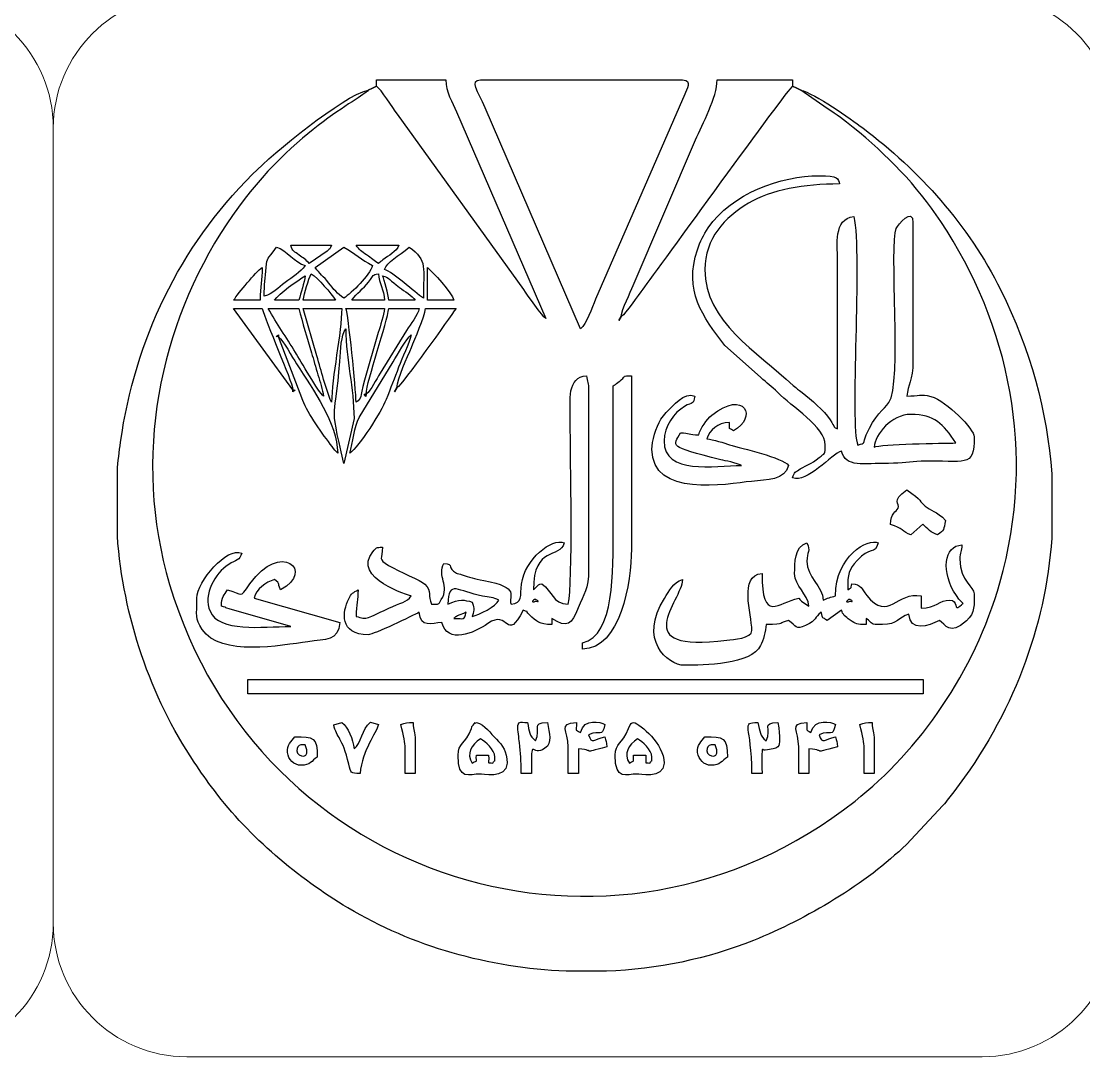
# Model space of a CAD drawing. Header units: millimetres. Extents: x -591 to 604, y 170 to 320.
# Drawn here: x 403.67 to 453.47, y 170.47 to 219.02 of the extents above; entities that cross this region are included whole.
import ezdxf

# ---------------------------------------------------------------- set-up
doc = ezdxf.new("R2010")
doc.units = ezdxf.units.MM
doc.header["$MEASUREMENT"] = 0
doc.layers.add('Layer 1', color=7, linetype='Continuous')

msp = doc.modelspace()

# ---------------------------------------------------------------- linework, layer by layer
at = {"layer": 'Layer 1', "color": 250, "lineweight": 18}
for points in [[(361.6292, 220.2725), (361.6292, 220.2725), (398.9166, 220.2725), (398.9166, 220.2725), (402.3625, 220.2725), (405.1729, 217.4621), (405.1729, 214.0162), (405.1729, 214.0162), (405.1729, 176.7288), (405.1729, 176.7288), (405.1729, 173.2829), (402.3625, 170.4725), (398.9166, 170.4725), (398.9166, 170.4725), (361.6292, 170.4725), (361.6292, 170.4725), (358.1833, 170.4725), (355.3729, 173.2829), (355.3729, 176.7288), (355.3729, 176.7288), (355.3729, 214.0162), (355.3729, 214.0162), (355.3729, 217.4621), (358.1833, 220.2725), (361.6292, 220.2725)], [(411.4292, 220.2725), (411.4292, 220.2725), (448.7166, 220.2725), (448.7166, 220.2725), (452.1625, 220.2725), (454.9729, 217.4621), (454.9729, 214.0162), (454.9729, 214.0162), (454.9729, 176.7288), (454.9729, 176.7288), (454.9729, 173.2829), (452.1625, 170.4725), (448.7166, 170.4725), (448.7166, 170.4725), (411.4292, 170.4725), (411.4292, 170.4725), (407.9833, 170.4725), (405.1729, 173.2829), (405.1729, 176.7288), (405.1729, 176.7288), (405.1729, 214.0162), (405.1729, 214.0162), (405.1729, 217.4621), (407.9833, 220.2725), (411.4292, 220.2725)]]:
    msp.add_open_spline(points, degree=3, knots=[0, 0, 0, 0, 0.125, 0.125, 0.125, 0.25, 0.25, 0.25, 0.375, 0.375, 0.375, 0.5, 0.5, 0.5, 0.625, 0.625, 0.625, 0.75, 0.75, 0.75, 0.875, 0.875, 0.875, 1, 1, 1, 1], dxfattribs=at)
at = {"layer": 'Layer 1', "color": 240}
for points, knots in [([(420.3196, 215.9787), (420.5502, 215.8096), (421.0702, 214.9777), (421.3027, 214.667), (421.3027, 214.667), (427.2232, 206.4356), (427.2232, 206.4356), (427.3936, 206.1854), (428.0925, 205.1977), (428.2561, 205.078), (428.2561, 205.078), (424.0753, 214.7622), (424.0753, 214.7622), (423.8812, 215.2163), (423.5706, 215.7037), (423.5706, 216.2656), (423.5706, 216.2656), (420.3196, 216.2656), (420.3196, 216.2656), (420.3196, 216.2656), (420.3196, 215.9787), (420.3196, 215.9787)], [0, 0, 0, 0, 0.1428571, 0.1428571, 0.1428571, 0.2857143, 0.2857143, 0.2857143, 0.4285714, 0.4285714, 0.4285714, 0.5714286, 0.5714286, 0.5714286, 0.7142857, 0.7142857, 0.7142857, 0.8571429, 0.8571429, 0.8571429, 1, 1, 1, 1]), ([(429.8816, 204.5999), (430.1687, 204.8104), (430.4157, 205.5724), (430.5919, 205.9932), (430.5919, 205.9932), (434.7667, 215.5944), (434.7667, 215.5944), (434.8563, 215.7854), (435.1591, 216.2656), (434.6625, 216.2656), (434.6625, 216.2656), (425.1963, 216.2656), (425.1963, 216.2656), (424.6735, 216.2656), (425.0796, 215.7359), (425.4138, 214.9534), (425.4138, 214.9534), (429.8816, 204.5999), (429.8816, 204.5999)], [0, 0, 0, 0, 0.1666667, 0.1666667, 0.1666667, 0.3333333, 0.3333333, 0.3333333, 0.5, 0.5, 0.5, 0.6666667, 0.6666667, 0.6666667, 0.8333333, 0.8333333, 0.8333333, 1, 1, 1, 1]), ([(431.794, 205.1736), (432.0156, 205.322), (432.5902, 206.1717), (432.805, 206.4575), (433.5037, 207.3873), (439.5305, 215.7622), (439.8261, 215.9787), (439.8261, 215.9787), (439.8261, 216.2656), (439.8261, 216.2656), (439.8261, 216.2656), (436.2881, 216.2656), (436.2881, 216.2656), (436.2881, 215.4549), (435.5991, 214.202), (435.269, 213.46), (435.269, 213.46), (432.3541, 206.6215), (432.3541, 206.6215), (432.2212, 206.2995), (431.824, 205.5346), (431.794, 205.1736)], [0, 0, 0, 0, 0.1428571, 0.1428571, 0.1428571, 0.2857143, 0.2857143, 0.2857143, 0.4285714, 0.4285714, 0.4285714, 0.5714286, 0.5714286, 0.5714286, 0.7142857, 0.7142857, 0.7142857, 0.8571429, 0.8571429, 0.8571429, 1, 1, 1, 1]), ([(440.2086, 215.7875), (440.2086, 215.7875), (441.4517, 214.927), (441.4517, 214.927), (441.9052, 214.6247), (442.2274, 214.3902), (442.6645, 214.0364), (444.2564, 212.7483), (445.6343, 211.3385), (446.7687, 209.6301), (449.9679, 204.8115), (451.2842, 198.8305), (449.5401, 192.6866), (448.3464, 188.4813), (445.7604, 184.838), (442.75, 182.4562), (431.3688, 173.4512), (414.7576, 178.6985), (410.6269, 192.6121), (408.856, 198.577), (410.1464, 204.754), (413.3008, 209.5151), (416.185, 213.8681), (419.6318, 215.3707), (419.9371, 215.7875), (418.6893, 215.4968), (415.5263, 212.8586), (414.5108, 211.8432), (411.0588, 208.3916), (409.0269, 204.1153), (408.3241, 199.2881), (408.2586, 198.8392), (408.2096, 198.3872), (408.1759, 197.9331), (408.1759, 197.9331), (408.1759, 194.8858), (408.1759, 194.8858), (408.4508, 191.0946), (409.7288, 187.3401), (411.771, 184.2897), (412.1116, 183.781), (412.3595, 183.4306), (412.7237, 182.9477), (414.3836, 180.7463), (416.6312, 178.86), (418.9861, 177.4489), (422.0029, 175.6412), (425.5899, 174.6299), (429.2087, 174.4793), (429.2087, 174.4793), (431.1016, 174.4793), (431.1016, 174.4793), (433.4773, 174.5787), (435.8263, 175.0554), (437.9957, 175.9271), (440.4467, 176.9121), (443.2903, 178.581), (445.1588, 180.4297), (445.1588, 180.4297), (446.8738, 182.2528), (446.8738, 182.2528), (447.0527, 182.4643), (447.2271, 182.6916), (447.381, 182.8928), (450.1437, 186.5041), (451.6745, 190.5925), (451.9699, 194.7787), (451.9699, 194.7787), (451.9699, 197.7939), (451.9699, 197.7939), (451.7652, 200.7065), (450.9689, 203.6224), (449.5794, 206.4167), (448.0627, 209.4669), (445.7818, 212.0047), (443.1182, 214.0118), (442.5522, 214.4384), (440.863, 215.6351), (440.2086, 215.7875)], [0, 0, 0, 0, 0.0384615, 0.0384615, 0.0384615, 0.0769231, 0.0769231, 0.0769231, 0.1153846, 0.1153846, 0.1153846, 0.1538462, 0.1538462, 0.1538462, 0.1923077, 0.1923077, 0.1923077, 0.2307692, 0.2307692, 0.2307692, 0.2692308, 0.2692308, 0.2692308, 0.3076923, 0.3076923, 0.3076923, 0.3461538, 0.3461538, 0.3461538, 0.3846154, 0.3846154, 0.3846154, 0.4230769, 0.4230769, 0.4230769, 0.4615385, 0.4615385, 0.4615385, 0.5, 0.5, 0.5, 0.5384615, 0.5384615, 0.5384615, 0.5769231, 0.5769231, 0.5769231, 0.6153846, 0.6153846, 0.6153846, 0.6538462, 0.6538462, 0.6538462, 0.6923077, 0.6923077, 0.6923077, 0.7307692, 0.7307692, 0.7307692, 0.7692308, 0.7692308, 0.7692308, 0.8076923, 0.8076923, 0.8076923, 0.8461538, 0.8461538, 0.8461538, 0.8846154, 0.8846154, 0.8846154, 0.9230769, 0.9230769, 0.9230769, 0.9615385, 0.9615385, 0.9615385, 1, 1, 1, 1]), ([(420.1283, 215.8831), (420.1283, 215.8831), (419.9371, 215.7875), (419.9371, 215.7875), (419.9371, 215.7875), (420.1283, 215.8831), (420.1283, 215.8831)], [0, 0, 0, 0, 0.5, 0.5, 0.5, 1, 1, 1, 1]), ([(420.3196, 215.9787), (420.3196, 215.9787), (420.1283, 215.8831), (420.1283, 215.8831), (420.1283, 215.8831), (420.3196, 215.9787), (420.3196, 215.9787)], [0, 0, 0, 0, 0.5, 0.5, 0.5, 1, 1, 1, 1]), ([(440.0174, 215.8831), (440.0174, 215.8831), (439.8261, 215.9787), (439.8261, 215.9787), (439.8261, 215.9787), (440.0174, 215.8831), (440.0174, 215.8831)], [0, 0, 0, 0, 0.5, 0.5, 0.5, 1, 1, 1, 1]), ([(440.2086, 215.7875), (440.2086, 215.7875), (440.0174, 215.8831), (440.0174, 215.8831), (440.0174, 215.8831), (440.2086, 215.7875), (440.2086, 215.7875)], [0, 0, 0, 0, 0.5, 0.5, 0.5, 1, 1, 1, 1]), ([(441.356, 199.1495), (441.356, 198.686), (441.341, 198.7803), (441.0767, 198.5682), (440.6403, 198.2179), (440.534, 198.2425), (440.1834, 198.0272), (439.9701, 197.8963), (439.8963, 197.8824), (439.8261, 197.6195), (440.4836, 197.3155), (441.6517, 198.7373), (442.1209, 198.8626), (442.3028, 198.0823), (443.1482, 198.2929), (444.3205, 198.2886), (444.9836, 198.2862), (445.3131, 198.3716), (445.8471, 198.3877), (447.9328, 198.4501), (448.3364, 198.0229), (448.3364, 199.5319), (448.3364, 199.889), (447.0728, 201.2026), (446.3039, 201.4268), (445.8175, 201.5686), (445.7521, 201.4443), (445.1808, 201.4443), (445.2242, 201.9662), (445.4677, 202.1736), (445.4677, 203.07), (445.4677, 203.07), (445.4677, 209.5721), (445.4677, 209.5721), (445.4677, 210.3439), (444.7635, 209.4628), (444.6864, 209.3017), (444.3469, 208.5923), (444.963, 201.9926), (444.3411, 201.1368), (444.1056, 200.8128), (443.6721, 200.5596), (443.2739, 199.622), (443.102, 199.2171), (443.2838, 199.2558), (442.886, 199.1495), (442.4744, 200.0073), (443.1002, 208.1185), (442.6947, 209.8589), (441.7349, 209.7791), (441.9294, 208.4296), (441.9297, 207.9466), (441.9297, 207.9466), (441.9297, 199.9144), (441.9297, 199.9144), (441.7248, 199.9971), (441.8418, 199.9253), (441.5842, 200.3339), (441.2935, 200.7949), (440.6948, 201.2529), (440.2746, 201.606), (440.0811, 201.7687), (440.0428, 201.7644), (439.8492, 201.9456), (438.1456, 203.5403), (435.7144, 204.921), (435.7144, 207.3728), (435.7144, 208.8435), (436.6426, 209.8092), (437.7611, 210.4897), (438.8008, 211.1222), (440.3764, 211.389), (442.0254, 211.389), (441.9568, 211.6456), (441.9755, 211.7715), (441.0692, 211.7715), (439.2711, 211.7715), (436.9887, 210.9647), (435.8651, 209.3259), (435.6345, 208.9895), (435.5036, 208.7163), (435.363, 208.2981), (434.7295, 206.4133), (435.5884, 205.1585), (436.655, 203.8192), (436.655, 203.8192), (438.3202, 202.329), (438.3202, 202.329), (438.6266, 202.0369), (438.8293, 201.9192), (439.1322, 201.6111), (439.7708, 200.962), (441.356, 199.9869), (441.356, 199.1495)], [0, 0, 0, 0, 0.0322581, 0.0322581, 0.0322581, 0.0645161, 0.0645161, 0.0645161, 0.0967742, 0.0967742, 0.0967742, 0.1290323, 0.1290323, 0.1290323, 0.1612903, 0.1612903, 0.1612903, 0.1935484, 0.1935484, 0.1935484, 0.2258065, 0.2258065, 0.2258065, 0.2580645, 0.2580645, 0.2580645, 0.2903226, 0.2903226, 0.2903226, 0.3225806, 0.3225806, 0.3225806, 0.3548387, 0.3548387, 0.3548387, 0.3870968, 0.3870968, 0.3870968, 0.4193548, 0.4193548, 0.4193548, 0.4516129, 0.4516129, 0.4516129, 0.483871, 0.483871, 0.483871, 0.516129, 0.516129, 0.516129, 0.5483871, 0.5483871, 0.5483871, 0.5806452, 0.5806452, 0.5806452, 0.6129032, 0.6129032, 0.6129032, 0.6451613, 0.6451613, 0.6451613, 0.6774194, 0.6774194, 0.6774194, 0.7096774, 0.7096774, 0.7096774, 0.7419355, 0.7419355, 0.7419355, 0.7741935, 0.7741935, 0.7741935, 0.8064516, 0.8064516, 0.8064516, 0.8387097, 0.8387097, 0.8387097, 0.8709677, 0.8709677, 0.8709677, 0.9032258, 0.9032258, 0.9032258, 0.9354839, 0.9354839, 0.9354839, 0.9677419, 0.9677419, 0.9677419, 1, 1, 1, 1]), ([(415.0605, 206.1298), (415.4675, 206.2246), (415.7042, 206.5187), (416.0437, 206.7721), (416.3833, 207.0254), (416.7565, 207.2409), (416.9729, 207.5641), (416.5133, 207.6869), (416.0937, 208.302), (415.6343, 208.4246), (415.1788, 207.7447), (415.203, 208.0277), (415.1524, 207.4723), (415.1083, 206.9869), (415.0605, 206.6771), (415.0605, 206.1298)], [0, 0, 0, 0, 0.2, 0.2, 0.2, 0.4, 0.4, 0.4, 0.6, 0.6, 0.6, 0.8, 0.8, 0.8, 1, 1, 1, 1]), ([(417.1642, 207.6597), (417.1642, 207.6597), (418.014, 208.2442), (418.014, 208.2442), (418.1573, 208.3789), (418.1375, 208.3037), (418.216, 208.5203), (418.216, 208.5203), (416.3036, 208.5203), (416.3036, 208.5203), (416.3884, 208.2024), (416.4634, 208.2212), (416.6983, 208.0546), (416.8777, 207.9275), (417.0404, 207.8285), (417.1642, 207.6597)], [0, 0, 0, 0, 0.2, 0.2, 0.2, 0.4, 0.4, 0.4, 0.6, 0.6, 0.6, 0.8, 0.8, 0.8, 1, 1, 1, 1]), ([(417.4511, 207.4685), (417.6452, 207.1785), (417.8475, 207.0596), (418.08, 206.7588), (418.3187, 206.4499), (418.487, 206.2368), (418.7897, 206.0342), (419.1705, 206.2891), (420.001, 207.0875), (420.1283, 207.5641), (419.6099, 207.8384), (419.3081, 208.1505), (418.7897, 208.4246), (418.7897, 208.4246), (417.4511, 207.4685), (417.4511, 207.4685)], [0, 0, 0, 0, 0.2, 0.2, 0.2, 0.4, 0.4, 0.4, 0.6, 0.6, 0.6, 0.8, 0.8, 0.8, 1, 1, 1, 1]), ([(420.4152, 207.6597), (420.4152, 207.6597), (420.5179, 207.7482), (420.5179, 207.7482), (420.5328, 207.7606), (420.6014, 207.8186), (420.622, 207.8355), (420.8782, 208.0437), (421.2527, 208.1922), (421.3714, 208.5203), (421.3714, 208.5203), (419.3634, 208.5203), (419.3634, 208.5203), (419.5153, 208.2935), (419.6178, 208.2195), (419.8594, 208.0602), (420.0908, 207.9077), (420.2163, 207.7928), (420.4152, 207.6597)], [0, 0, 0, 0, 0.1666667, 0.1666667, 0.1666667, 0.3333333, 0.3333333, 0.3333333, 0.5, 0.5, 0.5, 0.6666667, 0.6666667, 0.6666667, 0.8333333, 0.8333333, 0.8333333, 1, 1, 1, 1]), ([(420.7021, 207.3728), (421.0744, 207.2734), (422.1168, 206.3035), (422.5188, 206.0342), (422.5188, 207.4135), (422.7347, 207.832), (421.8495, 208.4246), (421.3571, 207.9967), (420.8, 207.7394), (420.7021, 207.3728)], [0, 0, 0, 0, 0.3333333, 0.3333333, 0.3333333, 0.6666667, 0.6666667, 0.6666667, 1, 1, 1, 1]), ([(413.6263, 205.9386), (413.6263, 205.9386), (414.8693, 205.9386), (414.8693, 205.9386), (414.8693, 206.6073), (414.9649, 206.8528), (414.9649, 207.4685), (414.6453, 207.2546), (413.8566, 206.2827), (413.6263, 205.9386)], [0, 0, 0, 0, 0.3333333, 0.3333333, 0.3333333, 0.6666667, 0.6666667, 0.6666667, 1, 1, 1, 1]), ([(416.8773, 205.9386), (416.8773, 205.9386), (418.4072, 205.9386), (418.4072, 205.9386), (418.1827, 206.2737), (417.5956, 206.9568), (417.2598, 207.1816), (417.1315, 206.9145), (416.953, 206.2634), (416.8773, 205.9386)], [0, 0, 0, 0, 0.3333333, 0.3333333, 0.3333333, 0.6666667, 0.6666667, 0.6666667, 1, 1, 1, 1]), ([(419.1722, 205.9386), (419.1722, 205.9386), (420.7021, 205.9386), (420.7021, 205.9386), (420.6607, 206.4354), (420.453, 206.7277), (420.4152, 207.1816), (420.0852, 207.0935), (420.2474, 207.1722), (419.9506, 206.7857), (419.705, 206.466), (419.4007, 206.2798), (419.1722, 205.9386)], [0, 0, 0, 0, 0.25, 0.25, 0.25, 0.5, 0.5, 0.5, 0.75, 0.75, 0.75, 1, 1, 1, 1]), ([(422.7101, 205.9386), (422.7101, 205.9386), (423.9531, 205.9386), (423.9531, 205.9386), (423.868, 206.2573), (422.9319, 207.306), (422.7101, 207.4685), (422.7101, 207.4685), (422.7101, 205.9386), (422.7101, 205.9386)], [0, 0, 0, 0, 0.3333333, 0.3333333, 0.3333333, 0.6666667, 0.6666667, 0.6666667, 1, 1, 1, 1]), ([(415.5386, 205.9386), (415.5386, 205.9386), (416.686, 205.9386), (416.686, 205.9386), (416.7702, 206.2995), (416.9438, 206.7367), (416.9729, 207.086), (416.6141, 206.8458), (415.7593, 206.2679), (415.5386, 205.9386)], [0, 0, 0, 0, 0.3333333, 0.3333333, 0.3333333, 0.6666667, 0.6666667, 0.6666667, 1, 1, 1, 1]), ([(420.8934, 205.9386), (420.8934, 205.9386), (422.1363, 205.9386), (422.1363, 205.9386), (421.9888, 206.1402), (421.6334, 206.3614), (421.3979, 206.5388), (420.9521, 206.8747), (420.9151, 207.0037), (420.6065, 207.086), (420.6967, 206.8979), (420.8714, 206.2025), (420.8934, 205.9386)], [0, 0, 0, 0, 0.25, 0.25, 0.25, 0.5, 0.5, 0.5, 0.75, 0.75, 0.75, 1, 1, 1, 1]), ([(416.3992, 201.7313), (416.3584, 202.2214), (415.1091, 204.9372), (414.9649, 205.556), (414.9649, 205.556), (413.6263, 205.556), (413.6263, 205.556), (413.6263, 205.556), (416.3992, 201.7313), (416.3992, 201.7313)], [0, 0, 0, 0, 0.3333333, 0.3333333, 0.3333333, 0.6666667, 0.6666667, 0.6666667, 1, 1, 1, 1]), ([(417.8335, 201.4443), (417.8082, 201.748), (417.6728, 202.113), (417.5799, 202.4338), (417.4716, 202.8078), (417.3684, 203.1603), (417.2806, 203.4731), (417.0825, 204.1783), (416.8441, 204.8774), (416.686, 205.556), (416.686, 205.556), (415.2518, 205.556), (415.2518, 205.556), (415.6382, 204.8256), (416.0935, 204.2096), (416.5257, 203.4833), (416.731, 203.1382), (417.6357, 201.5892), (417.8335, 201.4443)], [0, 0, 0, 0, 0.1666667, 0.1666667, 0.1666667, 0.3333333, 0.3333333, 0.3333333, 0.5, 0.5, 0.5, 0.6666667, 0.6666667, 0.6666667, 0.8333333, 0.8333333, 0.8333333, 1, 1, 1, 1]), ([(418.216, 201.1576), (418.216, 202.2683), (418.694, 204.4569), (418.694, 205.556), (418.694, 205.556), (416.8773, 205.556), (416.8773, 205.556), (416.8773, 205.556), (417.5259, 203.3361), (417.5259, 203.3361), (417.641, 202.9262), (417.7295, 202.6169), (417.8447, 202.2206), (417.8447, 202.2206), (418.1462, 201.2789), (418.1462, 201.2789), (418.1544, 201.2624), (418.174, 201.231), (418.1808, 201.218), (418.1877, 201.2049), (418.2026, 201.1766), (418.216, 201.1576)], [0, 0, 0, 0, 0.1428571, 0.1428571, 0.1428571, 0.2857143, 0.2857143, 0.2857143, 0.4285714, 0.4285714, 0.4285714, 0.5714286, 0.5714286, 0.5714286, 0.7142857, 0.7142857, 0.7142857, 0.8571429, 0.8571429, 0.8571429, 1, 1, 1, 1]), ([(419.3634, 201.1576), (419.6617, 201.376), (419.5147, 201.2874), (419.7666, 202.1886), (419.7666, 202.1886), (420.4039, 204.4198), (420.4039, 204.4198), (420.4985, 204.7439), (420.6748, 205.229), (420.7021, 205.556), (420.7021, 205.556), (418.8853, 205.556), (418.8853, 205.556), (419.0034, 205.31), (419.3634, 201.713), (419.3634, 201.1576)], [0, 0, 0, 0, 0.2, 0.2, 0.2, 0.4, 0.4, 0.4, 0.6, 0.6, 0.6, 0.8, 0.8, 0.8, 1, 1, 1, 1]), ([(419.8415, 201.5399), (420.0759, 201.7117), (420.3085, 202.2235), (420.4923, 202.5148), (420.4923, 202.5148), (421.7353, 204.5228), (421.7353, 204.5228), (421.919, 204.8145), (422.2399, 205.2278), (422.3276, 205.556), (422.3276, 205.556), (420.8934, 205.556), (420.8934, 205.556), (420.8408, 204.924), (419.8553, 202.1594), (419.8415, 201.5399)], [0, 0, 0, 0, 0.2, 0.2, 0.2, 0.4, 0.4, 0.4, 0.6, 0.6, 0.6, 0.8, 0.8, 0.8, 1, 1, 1, 1]), ([(421.2758, 201.8269), (421.5455, 202.0074), (423.7224, 205.0687), (424.0489, 205.556), (424.0489, 205.556), (422.6145, 205.556), (422.6145, 205.556), (422.582, 205.1663), (422.1025, 204.085), (421.9589, 203.7256), (421.7777, 203.2723), (421.3144, 202.2902), (421.2758, 201.8269)], [0, 0, 0, 0, 0.25, 0.25, 0.25, 0.5, 0.5, 0.5, 0.75, 0.75, 0.75, 1, 1, 1, 1]), ([(431.794, 205.1736), (431.794, 205.1736), (431.684, 204.9872), (431.684, 204.9872), (431.684, 204.9872), (431.794, 205.1736), (431.794, 205.1736)], [0, 0, 0, 0, 0.5, 0.5, 0.5, 1, 1, 1, 1]), ([(415.7299, 204.2174), (415.7299, 204.2174), (415.7299, 204.313), (415.7299, 204.313), (415.7299, 204.313), (415.6183, 204.2333), (415.6183, 204.2333), (415.6183, 204.2333), (415.7299, 204.2174), (415.7299, 204.2174)], [0, 0, 0, 0, 0.3333333, 0.3333333, 0.3333333, 0.6666667, 0.6666667, 0.6666667, 1, 1, 1, 1]), ([(415.7299, 204.2174), (415.7299, 204.2174), (416.8624, 201.2383), (416.8624, 201.2383), (417.1034, 200.6315), (417.8056, 199.6434), (418.2415, 199.0793), (418.3354, 198.9581), (418.4182, 198.8644), (418.5028, 198.767), (418.4711, 200.1936), (417.3738, 201.7132), (416.5717, 202.9556), (416.372, 203.2649), (415.9592, 204.0493), (415.7299, 204.2174)], [0, 0, 0, 0, 0.2, 0.2, 0.2, 0.4, 0.4, 0.4, 0.6, 0.6, 0.6, 0.8, 0.8, 0.8, 1, 1, 1, 1]), ([(418.7897, 198.2889), (418.7897, 198.2889), (419.2678, 200.3925), (419.2678, 200.3925), (419.2678, 201.8315), (418.8853, 203.1305), (418.8853, 204.5999), (418.6604, 204.2761), (418.6395, 203.6323), (418.6018, 203.0666), (418.4087, 200.1816), (418.0616, 201.4142), (418.7897, 198.2889)], [0, 0, 0, 0, 0.25, 0.25, 0.25, 0.5, 0.5, 0.5, 0.75, 0.75, 0.75, 1, 1, 1, 1]), ([(419.0766, 198.767), (419.508, 199.0832), (420.549, 200.7167), (420.7707, 201.2802), (420.9823, 201.8177), (421.1751, 202.2804), (421.3603, 202.7942), (421.5314, 203.2696), (421.8384, 203.8549), (421.9451, 204.313), (421.7153, 204.1446), (421.3035, 203.361), (421.1033, 203.0513), (421.1033, 203.0513), (419.5045, 200.4426), (419.5045, 200.4426), (419.3073, 200.027), (419.1882, 199.2466), (419.0766, 198.767)], [0, 0, 0, 0, 0.1666667, 0.1666667, 0.1666667, 0.3333333, 0.3333333, 0.3333333, 0.5, 0.5, 0.5, 0.6666667, 0.6666667, 0.6666667, 0.8333333, 0.8333333, 0.8333333, 1, 1, 1, 1]), ([(429.3079, 191.6911), (428.5415, 191.7081), (428.5967, 192.2912), (428.0649, 192.6473), (427.8908, 192.6007), (427.968, 192.6274), (427.8703, 192.5549), (427.8703, 192.5549), (427.6824, 192.3605), (427.6824, 192.3605), (427.6824, 194.4652), (428.9095, 193.7842), (429.1167, 194.5597), (428.5532, 194.8202), (427.2608, 193.7889), (427.1219, 192.6339), (427.0537, 192.0663), (427.1842, 191.7371), (426.6306, 191.6911), (426.4678, 192.0852), (427.1304, 192.461), (425.3472, 192.7982), (424.8762, 192.8871), (424.7148, 192.9497), (424.2886, 193.0783), (424.2835, 193.0798), (424.0815, 193.1421), (424.0709, 193.1475), (423.5776, 193.3959), (424.0345, 193.5423), (423.4752, 193.6035), (423.1476, 193.0205), (423.7822, 192.5368), (423.3604, 191.9039), (423.1796, 191.6326), (423.3126, 191.7002), (422.9014, 191.6911), (422.7134, 192.0829), (422.9213, 192.295), (422.5914, 192.6241), (422.405, 192.8101), (421.3862, 193.2026), (420.8917, 193.5086), (420.367, 193.8335), (420.5931, 193.7706), (420.6065, 194.3685), (420.2827, 194.3415), (420.332, 194.3611), (420.1562, 194.1493), (419.1183, 192.8975), (421.9183, 192.0757), (421.9451, 192.0736), (421.7359, 191.7879), (421.449, 191.752), (420.8959, 191.4971), (419.6547, 190.9253), (419.9505, 190.9806), (419.3634, 191.1174), (419.3634, 191.6979), (419.4591, 191.8835), (419.4591, 192.3605), (419.2293, 192.2389), (419.1504, 192.2046), (419.0199, 191.9387), (418.7249, 191.3373), (418.5608, 190.2567), (419.9371, 190.2567), (420.1748, 190.2567), (422.0251, 191.1485), (422.3276, 191.3085), (422.3894, 190.5655), (422.9026, 190.7908), (423.3794, 190.8304), (423.6551, 189.798), (424.8936, 190.3298), (425.5396, 190.779), (426.5524, 191.4832), (426.3728, 189.8329), (427.2043, 191.4041), (427.5728, 191.2708), (427.2263, 191.422), (427.4777, 191.1994), (427.8487, 190.8709), (427.9321, 190.7348), (428.543, 190.7348), (428.543, 190.7348), (428.543, 191.0216), (428.543, 191.0216), (429.2633, 190.5391), (429.4714, 190.7447), (429.7736, 191.5121), (430.0347, 192.1752), (430.2641, 192.3724), (430.2641, 193.3166), (430.2641, 193.3166), (430.2641, 201.7313), (430.2641, 201.7313), (430.2641, 202.061), (430.1934, 202.1015), (430.1685, 202.4006), (429.2403, 202.3234), (429.4034, 201.2883), (429.4035, 200.2969), (429.4037, 198.4505), (429.5429, 192.6997), (429.3079, 191.6911)], [0, 0, 0, 0, 0.0285714, 0.0285714, 0.0285714, 0.0571429, 0.0571429, 0.0571429, 0.0857143, 0.0857143, 0.0857143, 0.1142857, 0.1142857, 0.1142857, 0.1428571, 0.1428571, 0.1428571, 0.1714286, 0.1714286, 0.1714286, 0.2, 0.2, 0.2, 0.2285714, 0.2285714, 0.2285714, 0.2571429, 0.2571429, 0.2571429, 0.2857143, 0.2857143, 0.2857143, 0.3142857, 0.3142857, 0.3142857, 0.3428571, 0.3428571, 0.3428571, 0.3714286, 0.3714286, 0.3714286, 0.4, 0.4, 0.4, 0.4285714, 0.4285714, 0.4285714, 0.4571429, 0.4571429, 0.4571429, 0.4857143, 0.4857143, 0.4857143, 0.5142857, 0.5142857, 0.5142857, 0.5428571, 0.5428571, 0.5428571, 0.5714286, 0.5714286, 0.5714286, 0.6, 0.6, 0.6, 0.6285714, 0.6285714, 0.6285714, 0.6571429, 0.6571429, 0.6571429, 0.6857143, 0.6857143, 0.6857143, 0.7142857, 0.7142857, 0.7142857, 0.7428571, 0.7428571, 0.7428571, 0.7714286, 0.7714286, 0.7714286, 0.8, 0.8, 0.8, 0.8285714, 0.8285714, 0.8285714, 0.8571429, 0.8571429, 0.8571429, 0.8857143, 0.8857143, 0.8857143, 0.9142857, 0.9142857, 0.9142857, 0.9428571, 0.9428571, 0.9428571, 0.9714286, 0.9714286, 0.9714286, 1, 1, 1, 1]), ([(431.4115, 201.9225), (431.4115, 199.6913), (431.4115, 197.4602), (431.4115, 195.2291), (431.4115, 193.2472), (431.4967, 190.2283), (429.9773, 189.8742), (429.9773, 189.8742), (429.9773, 189.5873), (429.9773, 189.5873), (431.7528, 189.5873), (432.2721, 192.7273), (432.2721, 194.2728), (432.2721, 194.2728), (432.2721, 202.4006), (432.2721, 202.4006), (431.8106, 202.3903), (432.0296, 202.3958), (431.7936, 202.2096), (431.7918, 202.2082), (431.714, 202.1342), (431.6396, 202.077), (431.5344, 201.9959), (431.4946, 201.978), (431.4115, 201.9225)], [0, 0, 0, 0, 0.125, 0.125, 0.125, 0.25, 0.25, 0.25, 0.375, 0.375, 0.375, 0.5, 0.5, 0.5, 0.625, 0.625, 0.625, 0.75, 0.75, 0.75, 0.875, 0.875, 0.875, 1, 1, 1, 1]), ([(416.3992, 201.7313), (416.3992, 201.7313), (416.3992, 201.6357), (416.3992, 201.6357), (416.3992, 201.6357), (416.5108, 201.7154), (416.5108, 201.7154), (416.5108, 201.7154), (416.3992, 201.7313), (416.3992, 201.7313)], [0, 0, 0, 0, 0.3333333, 0.3333333, 0.3333333, 0.6666667, 0.6666667, 0.6666667, 1, 1, 1, 1]), ([(421.2758, 201.8269), (421.2758, 201.8269), (421.1658, 201.6403), (421.1658, 201.6403), (421.1658, 201.6403), (421.2758, 201.8269), (421.2758, 201.8269)], [0, 0, 0, 0, 0.5, 0.5, 0.5, 1, 1, 1, 1]), ([(433.2282, 198.9582), (433.2282, 196.6664), (436.7497, 197.32), (437.8968, 197.4452), (438.6581, 197.5285), (439.4474, 197.4916), (439.6349, 198.1932), (439.3614, 198.5665), (437.4438, 198.9844), (436.8736, 199.1612), (436.6211, 199.2396), (436.099, 199.4123), (435.81, 199.4363), (435.9231, 199.86), (436.3195, 200.1892), (436.8618, 200.2013), (436.8989, 199.7572), (436.7594, 200.0341), (437.0532, 199.8187), (438.1952, 200.4232), (437.5828, 201.7947), (436.0383, 200.5468), (435.8055, 200.359), (435.5006, 199.9412), (435.4277, 199.6275), (434.947, 199.6275), (434.9995, 199.7136), (434.567, 199.7232), (434.2232, 199.0736), (433.9384, 199.101), (436.4576, 198.4583), (436.5947, 198.4234), (436.7153, 198.4107), (436.9368, 198.3638), (436.9368, 198.3638), (437.372, 198.2252), (437.372, 198.2252), (437.3861, 198.2191), (437.4155, 198.206), (437.4357, 198.1932), (436.141, 198.1932), (433.802, 197.7294), (433.802, 199.3407), (433.802, 200.0393), (434.2729, 200.6754), (434.7635, 200.961), (435.1371, 201.1785), (435.1898, 201.0188), (435.2363, 201.4443), (434.749, 201.6698), (434.2167, 200.9689), (433.905, 200.6721), (433.905, 200.6721), (433.6456, 200.3578), (433.6456, 200.3578), (433.4266, 200.0085), (433.2282, 199.2962), (433.2282, 198.9582)], [0, 0, 0, 0, 0.0526316, 0.0526316, 0.0526316, 0.1052632, 0.1052632, 0.1052632, 0.1578947, 0.1578947, 0.1578947, 0.2105263, 0.2105263, 0.2105263, 0.2631579, 0.2631579, 0.2631579, 0.3157895, 0.3157895, 0.3157895, 0.3684211, 0.3684211, 0.3684211, 0.4210526, 0.4210526, 0.4210526, 0.4736842, 0.4736842, 0.4736842, 0.5263158, 0.5263158, 0.5263158, 0.5789474, 0.5789474, 0.5789474, 0.6315789, 0.6315789, 0.6315789, 0.6842105, 0.6842105, 0.6842105, 0.7368421, 0.7368421, 0.7368421, 0.7894737, 0.7894737, 0.7894737, 0.8421053, 0.8421053, 0.8421053, 0.8947368, 0.8947368, 0.8947368, 0.9473684, 0.9473684, 0.9473684, 1, 1, 1, 1]), ([(419.8415, 201.5399), (419.8415, 201.5399), (419.7459, 201.5399), (419.7459, 201.5399), (419.7459, 201.5399), (419.8256, 201.4285), (419.8256, 201.4285), (419.8256, 201.4285), (419.8415, 201.5399), (419.8415, 201.5399)], [0, 0, 0, 0, 0.3333333, 0.3333333, 0.3333333, 0.6666667, 0.6666667, 0.6666667, 1, 1, 1, 1]), ([(443.6509, 199.0538), (443.7003, 199.6482), (444.442, 200.5839), (445.372, 200.5839), (446.4821, 200.5839), (446.8813, 200.1327), (447.4757, 199.245), (446.8883, 199.245), (443.9239, 199.185), (443.6509, 199.0538)], [0, 0, 0, 0, 0.3333333, 0.3333333, 0.3333333, 0.6666667, 0.6666667, 0.6666667, 1, 1, 1, 1]), ([(444.4158, 195.4203), (444.9692, 195.2913), (444.9856, 195.0453), (445.372, 194.9422), (445.372, 194.9422), (445.9279, 195.4389), (445.9279, 195.4389), (446.1553, 195.2381), (446.3063, 195.0245), (446.6151, 194.9422), (446.9416, 195.1608), (446.8955, 195.1736), (446.9975, 195.6115), (446.5742, 196.0577), (446.266, 196.087), (446.0402, 196.2797), (445.7635, 196.5154), (445.9261, 196.5467), (445.1808, 197.0458), (444.3874, 196.5145), (444.8959, 196.4234), (444.7733, 196.1833), (444.6814, 196.0038), (444.4287, 195.9937), (444.4158, 195.4203)], [0, 0, 0, 0, 0.125, 0.125, 0.125, 0.25, 0.25, 0.25, 0.375, 0.375, 0.375, 0.5, 0.5, 0.5, 0.625, 0.625, 0.625, 0.75, 0.75, 0.75, 0.875, 0.875, 0.875, 1, 1, 1, 1]), ([(441.8341, 192.0736), (441.6024, 192.0195), (441.4504, 191.9735), (441.2604, 191.8822), (441.246, 192.5271), (440.4954, 192.9548), (440.4954, 193.6991), (440.4954, 194.1648), (440.6863, 194.1618), (440.4954, 194.5597), (439.9028, 194.4014), (439.9217, 193.5991), (439.9217, 193.1254), (439.9217, 192.5293), (440.5427, 192.1779), (440.5911, 191.5955), (440.5911, 191.5955), (440.2465, 191.8246), (440.2465, 191.8246), (440.1916, 191.8789), (440.1328, 191.9591), (440.1129, 191.978), (439.1468, 191.7529), (438.3918, 190.7775), (438.3918, 193.1254), (437.2788, 193.0328), (437.9136, 191.2626), (437.9136, 190.4479), (437.9136, 190.0866), (437.0448, 190.037), (436.7382, 189.9979), (432.003, 189.3935), (434.6402, 191.8301), (434.6625, 192.8385), (434.2234, 192.7213), (434.0473, 192.3122), (433.8193, 191.9607), (432.5805, 190.0518), (433.9493, 188.8224), (434.7582, 188.8224), (435.6625, 188.8224), (437.8994, 188.8567), (438.3281, 189.7467), (438.4469, 189.9933), (438.5759, 190.4148), (438.5831, 190.7348), (439.5693, 190.7348), (439.0844, 190.7978), (439.6349, 190.9262), (440.0143, 190.672), (439.9516, 190.4626), (440.4336, 190.6888), (441.0119, 190.9606), (440.8173, 191.0539), (441.1648, 191.3085), (441.254, 190.9745), (441.2012, 191.0938), (441.4517, 190.9262), (441.4517, 190.9262), (442.1209, 191.4041), (442.1209, 191.4041), (442.1758, 191.1989), (442.2691, 191.1244), (442.5215, 190.9441), (442.7955, 190.7482), (442.822, 190.7348), (443.2684, 190.7348), (443.2684, 190.7348), (443.2684, 191.0216), (443.2684, 191.0216), (443.6529, 190.7641), (443.3845, 190.7348), (444.0334, 190.7348), (444.7491, 190.7348), (444.7733, 191.0786), (445.2764, 191.2129), (445.3429, 190.4141), (446.1678, 190.6389), (446.7107, 190.9262), (446.9869, 190.7411), (447.1791, 190.1879), (447.9725, 190.9073), (448.3844, 191.2806), (448.3364, 191.6878), (448.3364, 192.1692), (448.3364, 192.5071), (447.6669, 192.7414), (447.6669, 193.7948), (447.6669, 194.1244), (447.7376, 194.1649), (447.7625, 194.4641), (446.9277, 194.4454), (446.7544, 193.1916), (447.5, 192.09), (447.8509, 191.5714), (447.9133, 191.8283), (447.6623, 191.5982), (447.3621, 191.3232), (447.6231, 191.8822), (447.1888, 191.8822), (446.7106, 191.8822), (446.5549, 191.5155), (445.8501, 191.4999), (445.8501, 191.4999), (445.8501, 192.0736), (445.8501, 192.0736), (444.7377, 192.3327), (444.3266, 190.8206), (443.2966, 192.1017), (443.0448, 192.4152), (443.0767, 192.6076), (442.5991, 192.6473), (442.5322, 192.3677), (442.6114, 192.5095), (442.4078, 192.3605), (442.4078, 193.1375), (442.4541, 193.3033), (442.8455, 193.7396), (443.4218, 194.3826), (443.694, 194.0046), (443.8421, 194.5597), (443.3656, 194.78), (441.8341, 193.9768), (441.8341, 192.0736)], [0, 0, 0, 0, 0.0243902, 0.0243902, 0.0243902, 0.0487805, 0.0487805, 0.0487805, 0.0731707, 0.0731707, 0.0731707, 0.097561, 0.097561, 0.097561, 0.1219512, 0.1219512, 0.1219512, 0.1463415, 0.1463415, 0.1463415, 0.1707317, 0.1707317, 0.1707317, 0.195122, 0.195122, 0.195122, 0.2195122, 0.2195122, 0.2195122, 0.2439024, 0.2439024, 0.2439024, 0.2682927, 0.2682927, 0.2682927, 0.2926829, 0.2926829, 0.2926829, 0.3170732, 0.3170732, 0.3170732, 0.3414634, 0.3414634, 0.3414634, 0.3658537, 0.3658537, 0.3658537, 0.3902439, 0.3902439, 0.3902439, 0.4146341, 0.4146341, 0.4146341, 0.4390244, 0.4390244, 0.4390244, 0.4634146, 0.4634146, 0.4634146, 0.4878049, 0.4878049, 0.4878049, 0.5121951, 0.5121951, 0.5121951, 0.5365854, 0.5365854, 0.5365854, 0.5609756, 0.5609756, 0.5609756, 0.5853659, 0.5853659, 0.5853659, 0.6097561, 0.6097561, 0.6097561, 0.6341463, 0.6341463, 0.6341463, 0.6585366, 0.6585366, 0.6585366, 0.6829268, 0.6829268, 0.6829268, 0.7073171, 0.7073171, 0.7073171, 0.7317073, 0.7317073, 0.7317073, 0.7560976, 0.7560976, 0.7560976, 0.7804878, 0.7804878, 0.7804878, 0.804878, 0.804878, 0.804878, 0.8292683, 0.8292683, 0.8292683, 0.8536585, 0.8536585, 0.8536585, 0.8780488, 0.8780488, 0.8780488, 0.902439, 0.902439, 0.902439, 0.9268293, 0.9268293, 0.9268293, 0.9512195, 0.9512195, 0.9512195, 0.9756098, 0.9756098, 0.9756098, 1, 1, 1, 1]), ([(411.905, 191.978), (411.905, 191.1362), (411.8014, 191.0412), (412.1558, 190.5075), (413.0185, 189.2086), (415.8465, 189.7564), (417.1099, 189.9285), (417.9067, 190.037), (418.5792, 189.971), (418.5985, 190.8304), (418.5985, 190.8304), (414.5825, 191.978), (414.5825, 191.978), (414.6923, 192.3894), (415.1289, 192.7291), (415.5386, 192.8385), (415.8545, 192.6071), (415.6459, 192.7344), (415.8255, 192.3605), (417.4735, 193.2325), (415.815, 194.6894), (414.3908, 192.6476), (413.8581, 191.8841), (414.0999, 192.1833), (413.3393, 192.3605), (413.1649, 192.0998), (413.0624, 192.0409), (413.0524, 191.5955), (413.4074, 191.5127), (413.0825, 191.5742), (413.4092, 191.474), (413.4092, 191.474), (416.3036, 190.6392), (416.3036, 190.6392), (414.9306, 190.6392), (412.9525, 190.359), (412.5227, 191.3551), (412.1769, 192.1563), (412.7529, 193.1319), (413.3935, 193.5492), (413.7471, 193.7795), (413.9113, 193.7166), (414.0088, 194.0816), (413.3211, 194.3996), (411.905, 192.7441), (411.905, 191.978)], [0, 0, 0, 0, 0.0666667, 0.0666667, 0.0666667, 0.1333333, 0.1333333, 0.1333333, 0.2, 0.2, 0.2, 0.2666667, 0.2666667, 0.2666667, 0.3333333, 0.3333333, 0.3333333, 0.4, 0.4, 0.4, 0.4666667, 0.4666667, 0.4666667, 0.5333333, 0.5333333, 0.5333333, 0.6, 0.6, 0.6, 0.6666667, 0.6666667, 0.6666667, 0.7333333, 0.7333333, 0.7333333, 0.8, 0.8, 0.8, 0.8666667, 0.8666667, 0.8666667, 0.9333333, 0.9333333, 0.9333333, 1, 1, 1, 1]), ([(423.6663, 191.6911), (423.6925, 192.8661), (424.1472, 192.2815), (425.2905, 192.0721), (425.6007, 192.0153), (425.8084, 192.0015), (426.0569, 191.8822), (425.9466, 191.5779), (425.1218, 191.189), (424.8137, 191.1174), (424.9157, 191.5552), (424.9157, 191.3487), (424.8137, 191.7868), (424.4271, 191.8893), (424.2128, 191.9533), (423.6663, 191.6911)], [0, 0, 0, 0, 0.2, 0.2, 0.2, 0.4, 0.4, 0.4, 0.6, 0.6, 0.6, 0.8, 0.8, 0.8, 1, 1, 1, 1]), ([(427.6824, 191.8822), (427.784, 191.9838), (428.045, 191.7305), (427.7889, 191.8326), (427.7867, 191.8334), (427.5222, 191.7221), (427.6824, 191.8822)], [0, 0, 0, 0, 0.5, 0.5, 0.5, 1, 1, 1, 1]), ([(442.4078, 191.8822), (442.5094, 191.9838), (442.7705, 191.7305), (442.5144, 191.8326), (442.5121, 191.8334), (442.2476, 191.7221), (442.4078, 191.8822)], [0, 0, 0, 0, 0.5, 0.5, 0.5, 1, 1, 1, 1]), ([(423.9531, 191.0216), (424.0773, 191.1296), (423.9564, 191.0578), (424.1851, 191.1722), (424.308, 191.2335), (424.4052, 191.2502), (424.527, 191.3085), (424.4221, 190.916), (424.4556, 191.0216), (423.9531, 191.0216)], [0, 0, 0, 0, 0.3333333, 0.3333333, 0.3333333, 0.6666667, 0.6666667, 0.6666667, 1, 1, 1, 1]), ([(414.2956, 187.4838), (414.2956, 187.4838), (445.9457, 187.4838), (445.9457, 187.4838), (445.9457, 187.4838), (445.9457, 188.153), (445.9457, 188.153), (445.9457, 188.153), (414.2956, 188.153), (414.2956, 188.153), (414.2956, 188.153), (414.2956, 187.4838), (414.2956, 187.4838)], [0, 0, 0, 0, 0.25, 0.25, 0.25, 0.5, 0.5, 0.5, 0.75, 0.75, 0.75, 1, 1, 1, 1]), ([(429.3079, 184.9976), (429.3079, 184.9976), (429.3079, 183.7546), (429.3079, 183.7546), (429.3079, 183.7546), (429.786, 183.7546), (429.786, 183.7546), (429.786, 183.7546), (429.786, 184.902), (429.786, 184.902), (430.7673, 184.8203), (429.7427, 184.6755), (431.1247, 184.9976), (431.1032, 185.2557), (431.0799, 185.2576), (431.029, 185.4757), (430.5319, 185.3598), (430.3931, 185.0882), (430.2641, 185.5713), (430.8382, 185.8467), (430.8681, 185.3584), (431.029, 186.0495), (430.8387, 186.1564), (430.0467, 186.3755), (429.8816, 185.6669), (429.6038, 185.8705), (429.7014, 185.6536), (429.6904, 186.145), (428.804, 186.0713), (429.3079, 185.7851), (429.3079, 184.9976)], [0, 0, 0, 0, 0.1, 0.1, 0.1, 0.2, 0.2, 0.2, 0.3, 0.3, 0.3, 0.4, 0.4, 0.4, 0.5, 0.5, 0.5, 0.6, 0.6, 0.6, 0.7, 0.7, 0.7, 0.8, 0.8, 0.8, 0.9, 0.9, 0.9, 1, 1, 1, 1]), ([(440.1129, 184.9976), (440.1129, 184.9976), (440.1129, 183.7546), (440.1129, 183.7546), (440.1129, 183.7546), (440.5911, 183.7546), (440.5911, 183.7546), (440.5911, 183.7546), (440.5911, 184.902), (440.5911, 184.902), (441.5724, 184.8203), (440.5477, 184.6755), (441.9297, 184.9976), (441.9083, 185.2557), (441.8849, 185.2576), (441.8341, 185.4757), (441.3371, 185.3598), (441.1981, 185.0882), (441.0692, 185.5713), (441.6431, 185.8467), (441.6732, 185.3584), (441.8341, 186.0495), (441.6436, 186.1564), (440.8517, 186.3755), (440.6867, 185.6669), (440.4089, 185.8705), (440.5064, 185.6536), (440.4954, 186.145), (439.6091, 186.0713), (440.1129, 185.7851), (440.1129, 184.9976)], [0, 0, 0, 0, 0.1, 0.1, 0.1, 0.2, 0.2, 0.2, 0.3, 0.3, 0.3, 0.4, 0.4, 0.4, 0.5, 0.5, 0.5, 0.6, 0.6, 0.6, 0.7, 0.7, 0.7, 0.8, 0.8, 0.8, 0.9, 0.9, 0.9, 1, 1, 1, 1]), ([(418.3152, 186.0378), (418.4674, 185.3808), (418.7114, 185.4978), (419.0286, 184.1846), (419.1297, 183.7661), (419.0839, 183.765), (419.5546, 183.7546), (419.6471, 184.8663), (420.3136, 185.6131), (420.4152, 186.0495), (420.4152, 186.0495), (420.0364, 186.1567), (420.0364, 186.1567), (419.6275, 185.8482), (419.618, 185.1586), (419.2678, 184.902), (419.2294, 185.3632), (418.9816, 185.9343), (418.694, 186.145), (418.694, 186.145), (418.3152, 186.0378), (418.3152, 186.0378)], [0, 0, 0, 0, 0.1428571, 0.1428571, 0.1428571, 0.2857143, 0.2857143, 0.2857143, 0.4285714, 0.4285714, 0.4285714, 0.5714286, 0.5714286, 0.5714286, 0.7142857, 0.7142857, 0.7142857, 0.8571429, 0.8571429, 0.8571429, 1, 1, 1, 1]), ([(421.4671, 186.0495), (421.7412, 184.8726), (421.6583, 185.0561), (421.6583, 183.7546), (421.6583, 183.7546), (422.1363, 183.7546), (422.1363, 183.7546), (422.1363, 183.7546), (422.1363, 185.2844), (422.1363, 185.2844), (422.1363, 185.7651), (422.0505, 185.7126), (422.0408, 186.145), (421.7855, 186.1394), (421.6585, 186.1237), (421.4671, 186.0495)], [0, 0, 0, 0, 0.2, 0.2, 0.2, 0.4, 0.4, 0.4, 0.6, 0.6, 0.6, 0.8, 0.8, 0.8, 1, 1, 1, 1]), ([(424.1443, 184.6152), (424.1443, 183.3841), (424.6598, 183.7271), (425.1963, 183.7271), (425.1968, 183.7271), (426.4393, 183.4627), (426.4393, 184.2326), (426.4393, 184.7969), (426.2383, 185.0639), (425.9399, 185.3587), (425.6542, 185.6406), (425.417, 186.035), (425.0049, 186.145), (424.8266, 186.0256), (425.0146, 186.2398), (424.8474, 186.0161), (424.7379, 185.8695), (424.8203, 185.9986), (424.7683, 185.8602), (424.4858, 185.1059), (424.1443, 185.1898), (424.1443, 184.6152)], [0, 0, 0, 0, 0.1428571, 0.1428571, 0.1428571, 0.2857143, 0.2857143, 0.2857143, 0.4285714, 0.4285714, 0.4285714, 0.5714286, 0.5714286, 0.5714286, 0.7142857, 0.7142857, 0.7142857, 0.8571429, 0.8571429, 0.8571429, 1, 1, 1, 1]), ([(427.1087, 183.7546), (427.1087, 183.7546), (427.5867, 183.7546), (427.5867, 183.7546), (427.5867, 185.6471), (427.5686, 184.4649), (428.2185, 184.933), (428.5771, 185.1914), (428.4105, 185.6305), (428.3354, 186.1422), (427.5275, 186.1267), (428.0658, 185.8842), (427.778, 185.2844), (427.468, 185.5115), (427.4948, 185.7187), (427.3955, 186.145), (427.0193, 186.1366), (426.9709, 186.2362), (426.942, 185.8851), (426.9411, 185.8741), (427.0034, 185.3633), (427.021, 185.1984), (427.0741, 184.701), (427.1087, 184.3778), (427.1087, 183.7546)], [0, 0, 0, 0, 0.125, 0.125, 0.125, 0.25, 0.25, 0.25, 0.375, 0.375, 0.375, 0.5, 0.5, 0.5, 0.625, 0.625, 0.625, 0.75, 0.75, 0.75, 0.875, 0.875, 0.875, 1, 1, 1, 1]), ([(431.5071, 184.6152), (431.5071, 183.3841), (432.0225, 183.7271), (432.559, 183.7271), (432.5595, 183.7271), (433.802, 183.4627), (433.802, 184.2326), (433.802, 185.1432), (432.7042, 186.0553), (432.3677, 186.145), (432.2847, 186.0896), (432.2485, 186.1733), (432.1312, 185.8602), (431.8486, 185.1059), (431.5071, 185.1898), (431.5071, 184.6152)], [0, 0, 0, 0, 0.2, 0.2, 0.2, 0.4, 0.4, 0.4, 0.6, 0.6, 0.6, 0.8, 0.8, 0.8, 1, 1, 1, 1]), ([(437.9136, 183.7546), (437.9136, 183.7546), (438.3918, 183.7546), (438.3918, 183.7546), (438.3918, 183.9793), (438.3784, 184.2233), (438.3811, 184.4422), (438.3891, 185.1126), (438.4287, 184.8085), (438.5373, 184.8372), (439.1215, 184.9912), (439.3528, 184.6959), (439.1404, 186.1422), (438.3326, 186.1267), (438.8709, 185.8842), (438.5831, 185.2844), (438.273, 185.5115), (438.2999, 185.7187), (438.2006, 186.145), (437.3737, 186.1266), (437.9136, 186.0555), (437.9136, 183.7546)], [0, 0, 0, 0, 0.1428571, 0.1428571, 0.1428571, 0.2857143, 0.2857143, 0.2857143, 0.4285714, 0.4285714, 0.4285714, 0.5714286, 0.5714286, 0.5714286, 0.7142857, 0.7142857, 0.7142857, 0.8571429, 0.8571429, 0.8571429, 1, 1, 1, 1]), ([(442.9815, 186.0495), (443.2558, 184.8726), (443.1728, 185.0561), (443.1728, 183.7546), (443.1728, 183.7546), (443.6509, 183.7546), (443.6509, 183.7546), (443.6509, 183.7546), (443.6509, 185.2844), (443.6509, 185.2844), (443.6509, 185.7651), (443.5649, 185.7126), (443.5552, 186.145), (443.2999, 186.1394), (443.1729, 186.1237), (442.9815, 186.0495)], [0, 0, 0, 0, 0.2, 0.2, 0.2, 0.4, 0.4, 0.4, 0.6, 0.6, 0.6, 0.8, 0.8, 0.8, 1, 1, 1, 1]), ([(416.7817, 184.137), (417.2161, 184.137), (417.2804, 184.3413), (417.5466, 184.5195), (417.5466, 185.4509), (417.3735, 185.4757), (416.4948, 185.4757), (416.3394, 185.2437), (416.1121, 185.0948), (416.1505, 184.7363), (416.186, 184.4069), (416.464, 184.137), (416.7817, 184.137)], [0, 0, 0, 0, 0.25, 0.25, 0.25, 0.5, 0.5, 0.5, 0.75, 0.75, 0.75, 1, 1, 1, 1]), ([(424.8137, 184.2326), (424.5153, 184.6783), (424.7688, 185.0939), (425.1963, 185.3801), (425.4266, 185.2258), (425.8656, 184.8815), (425.8656, 184.5195), (425.8656, 184.1539), (425.895, 184.4847), (425.77, 184.2326), (425.5168, 184.3348), (425.5915, 184.0359), (425.5786, 184.6152), (425.5786, 184.6152), (425.0049, 184.6152), (425.0049, 184.6152), (424.9694, 184.1879), (425.1095, 184.4381), (424.8137, 184.2326)], [0, 0, 0, 0, 0.1666667, 0.1666667, 0.1666667, 0.3333333, 0.3333333, 0.3333333, 0.5, 0.5, 0.5, 0.6666667, 0.6666667, 0.6666667, 0.8333333, 0.8333333, 0.8333333, 1, 1, 1, 1]), ([(432.1765, 184.2326), (431.8781, 184.6783), (432.1316, 185.0939), (432.559, 185.3801), (432.7894, 185.2258), (433.2282, 184.8815), (433.2282, 184.5195), (433.2282, 184.1539), (433.2576, 184.4847), (433.1327, 184.2326), (432.8795, 184.3348), (432.9544, 184.0359), (432.9414, 184.6152), (432.9414, 184.6152), (432.3677, 184.6152), (432.3677, 184.6152), (432.3322, 184.1879), (432.4723, 184.4381), (432.1765, 184.2326)], [0, 0, 0, 0, 0.1666667, 0.1666667, 0.1666667, 0.3333333, 0.3333333, 0.3333333, 0.5, 0.5, 0.5, 0.6666667, 0.6666667, 0.6666667, 0.8333333, 0.8333333, 0.8333333, 1, 1, 1, 1]), ([(436.0014, 184.137), (436.4358, 184.137), (436.5001, 184.3413), (436.7662, 184.5195), (436.7662, 185.4509), (436.5932, 185.4757), (435.7144, 185.4757), (435.559, 185.2437), (435.3318, 185.0948), (435.3702, 184.7363), (435.4056, 184.4069), (435.6837, 184.137), (436.0014, 184.137)], [0, 0, 0, 0, 0.25, 0.25, 0.25, 0.5, 0.5, 0.5, 0.75, 0.75, 0.75, 1, 1, 1, 1]), ([(416.5905, 184.8064), (416.5905, 184.9629), (416.6477, 185.0932), (416.7817, 185.0932), (416.7817, 185.0932), (416.9729, 185.0932), (416.9729, 185.0932), (417.3226, 184.3642), (416.5905, 184.5083), (416.5905, 184.8064)], [0, 0, 0, 0, 0.3333333, 0.3333333, 0.3333333, 0.6666667, 0.6666667, 0.6666667, 1, 1, 1, 1]), ([(435.81, 184.8064), (435.81, 184.9629), (435.8672, 185.0932), (436.0014, 185.0932), (436.0014, 185.0932), (436.1925, 185.0932), (436.1925, 185.0932), (436.5423, 184.3642), (435.81, 184.5083), (435.81, 184.8064)], [0, 0, 0, 0, 0.3333333, 0.3333333, 0.3333333, 0.6666667, 0.6666667, 0.6666667, 1, 1, 1, 1])]:
    msp.add_open_spline(points, degree=3, knots=knots, dxfattribs=at)

doc.saveas('drawing.dxf')
